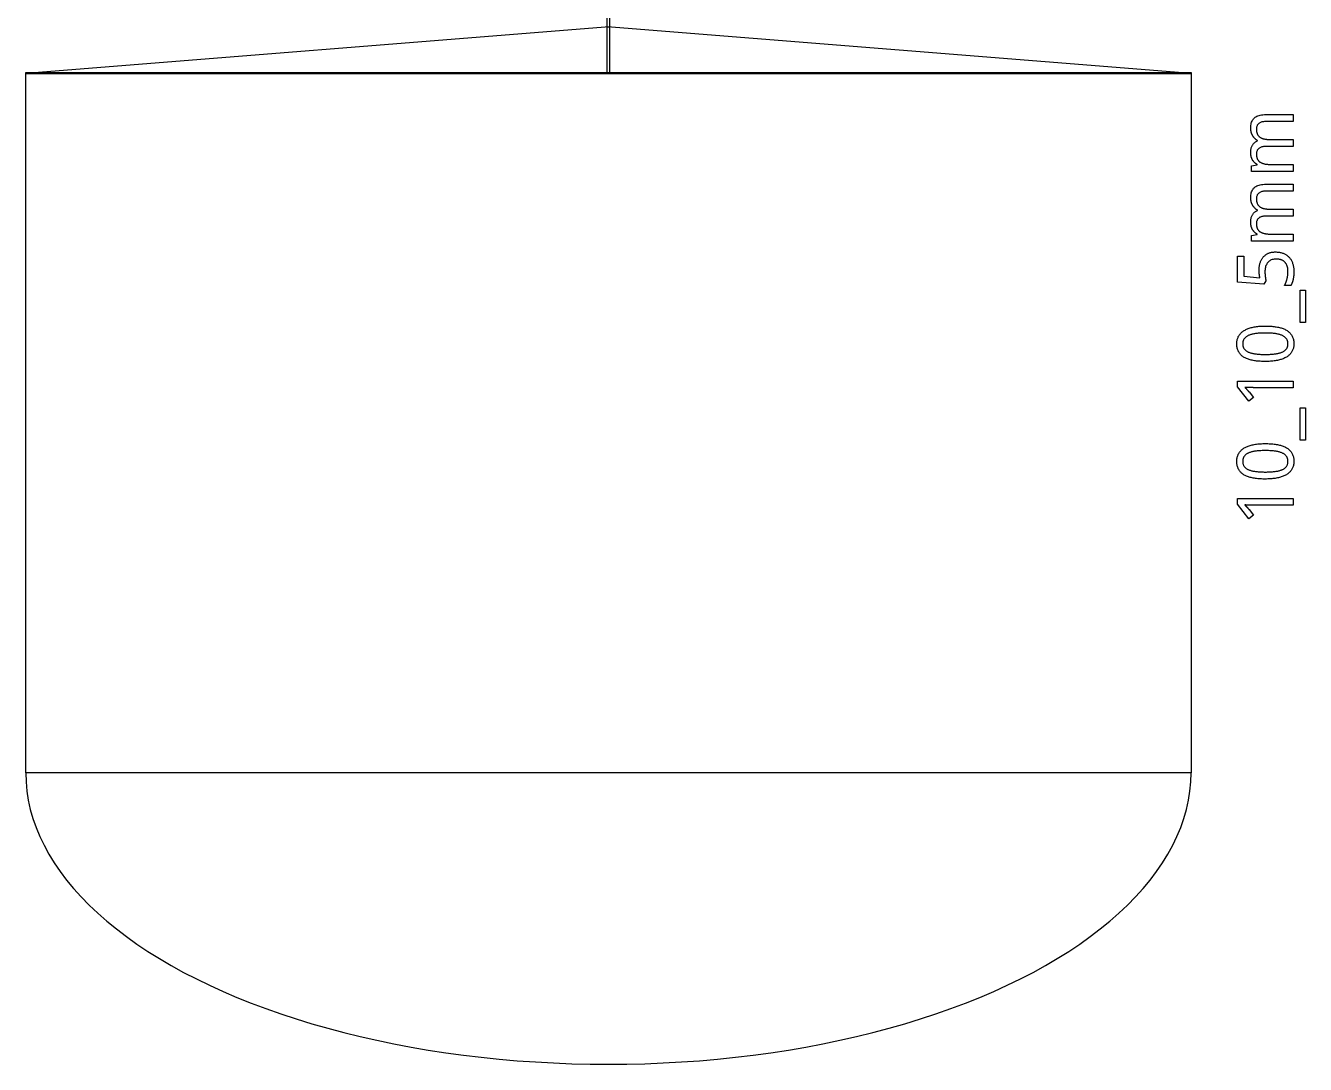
# Model space of a CAD drawing. Extents: x 97.6 to 156.9, y 25.2 to 114.3.
# Drawn here: x 102 to 156.9, y 25.2 to 69.8 of the extents above; entities that cross this region are included whole.
import ezdxf

# ---------------------------------------------------------------- set-up
doc = ezdxf.new("R2010")
doc.units = 0
doc.layers.get('0').update_dxf_attribs({"linetype": 'CONTINUOUS'})

msp = doc.modelspace()

# ---------------------------------------------------------------- linework, layer by layer
at = {"color": 0}
for points in [[(126.95, 71.8), (127.05, 71.8), (127.05, 67.7), (126.95, 67.7), (126.95, 71.8)], [(102, 67.7), (152, 67.7), (126.95, 69.7), (127.05, 69.7), (102, 67.7)], [(102, 67.74), (152, 67.74), (152, 37.7), (102, 37.7), (102, 67.74)], [(156.379, 65.6368), (155.229, 65.6368), (155.188, 65.636), (155.149, 65.6336), (155.111, 65.6296), (155.076, 65.6239), (155.043, 65.6165), (155.013, 65.6075), (154.985, 65.5969), (154.958, 65.5847), (154.933, 65.571), (154.911, 65.5554), (154.892, 65.5383), (154.874, 65.5193), (154.857, 65.4986), (154.844, 65.476), (154.832, 65.4517), (154.822, 65.4256), (154.815, 65.3976), (154.81, 65.3679), (154.807, 65.3365), (154.806, 65.3032), (154.806, 65.2797), (154.807, 65.2571), (154.81, 65.2351), (154.811, 65.2139), (154.815, 65.1933), (154.819, 65.1735), (154.825, 65.1544), (154.831, 65.136), (154.837, 65.1183), (154.844, 65.1014), (154.853, 65.085), (154.861, 65.0693), (154.871, 65.0542), (154.881, 65.0396), (154.892, 65.0257), (154.903, 65.0124), (154.915, 64.9994), (154.929, 64.9874), (154.943, 64.9757), (154.957, 64.9646), (154.972, 64.9544), (154.987, 64.9449), (155.004, 64.9358), (155.022, 64.9274), (155.04, 64.9194), (155.058, 64.9121), (155.078, 64.9053), (155.099, 64.899), (155.119, 64.8933), (155.14, 64.8882), (155.163, 64.8835), (155.186, 64.8793), (155.21, 64.8757), (155.233, 64.8725), (155.258, 64.8699), (155.283, 64.8676), (155.31, 64.866), (155.337, 64.8647), (155.365, 64.864), (155.393, 64.8637), (156.379, 64.8637), (156.379, 64.5658), (155.229, 64.5658), (155.188, 64.565), (155.149, 64.5626), (155.111, 64.5586), (155.076, 64.5529), (155.043, 64.5456), (155.013, 64.5365), (154.985, 64.526), (154.958, 64.5138), (154.933, 64.5), (154.911, 64.4844), (154.892, 64.4676), (154.874, 64.4489), (154.857, 64.4285), (154.844, 64.4061), (154.832, 64.3819), (154.822, 64.356), (154.815, 64.3282), (154.81, 64.2986), (154.807, 64.2671), (154.806, 64.2339), (154.806, 64.2092), (154.807, 64.1853), (154.81, 64.1624), (154.813, 64.1401), (154.817, 64.1187), (154.821, 64.0981), (154.826, 64.0783), (154.832, 64.0593), (154.84, 64.0413), (154.849, 64.0239), (154.857, 64.0072), (154.867, 63.9914), (154.876, 63.976), (154.889, 63.9614), (154.9, 63.9474), (154.914, 63.934), (154.928, 63.9214), (154.942, 63.9093), (154.957, 63.8979), (154.974, 63.8872), (154.99, 63.8774), (155.008, 63.8681), (155.026, 63.8594), (155.046, 63.8513), (155.065, 63.8436), (155.086, 63.8365), (155.108, 63.8301), (155.131, 63.8242), (155.153, 63.8188), (155.176, 63.8139), (155.201, 63.8099), (155.226, 63.8062), (155.253, 63.8032), (155.279, 63.8004), (155.306, 63.7981), (155.335, 63.7961), (155.362, 63.7947), (155.393, 63.7936), (155.422, 63.7929), (155.453, 63.7928), (156.379, 63.7928), (156.379, 63.4965), (154.592, 63.4965), (154.592, 63.7374), (154.833, 63.7797), (154.833, 63.796), (154.819, 63.804), (154.806, 63.8122), (154.793, 63.8208), (154.781, 63.8296), (154.768, 63.8388), (154.756, 63.8482), (154.744, 63.8579), (154.733, 63.8679), (154.724, 63.8782), (154.712, 63.8888), (154.703, 63.8996), (154.693, 63.9107), (154.683, 63.9219), (154.674, 63.9333), (154.665, 63.945), (154.657, 63.9568), (154.649, 63.9688), (154.64, 63.981), (154.633, 63.9933), (154.626, 64.006), (154.619, 64.019), (154.614, 64.0322), (154.608, 64.0457), (154.603, 64.0592), (154.597, 64.0728), (154.592, 64.0864), (154.587, 64.1003), (154.583, 64.1143), (154.579, 64.1285), (154.576, 64.1426), (154.574, 64.1574), (154.571, 64.1721), (154.568, 64.1868), (154.565, 64.2015), (154.564, 64.2164), (154.563, 64.2311), (154.561, 64.246), (154.561, 64.261), (154.56, 64.2758), (154.56, 64.2908), (154.561, 64.3292), (154.563, 64.3663), (154.567, 64.4019), (154.571, 64.4364), (154.578, 64.4694), (154.586, 64.5011), (154.594, 64.5315), (154.606, 64.5606), (154.618, 64.5883), (154.632, 64.6147), (154.647, 64.64), (154.664, 64.664), (154.682, 64.6867), (154.701, 64.7079), (154.724, 64.7278), (154.747, 64.7464), (154.772, 64.7635), (154.799, 64.7793), (154.826, 64.7937), (154.856, 64.8068), (154.856, 64.8197), (154.842, 64.8285), (154.826, 64.8374), (154.813, 64.8467), (154.799, 64.8562), (154.785, 64.8661), (154.772, 64.8764), (154.76, 64.8869), (154.747, 64.8979), (154.736, 64.9092), (154.724, 64.9207), (154.714, 64.9328), (154.703, 64.9451), (154.693, 64.9576), (154.683, 64.9704), (154.674, 64.9833), (154.665, 64.9965), (154.657, 65.0097), (154.649, 65.0233), (154.64, 65.0369), (154.633, 65.051), (154.626, 65.0653), (154.619, 65.0799), (154.612, 65.0944), (154.606, 65.1093), (154.6, 65.1242), (154.596, 65.1392), (154.59, 65.1543), (154.586, 65.1697), (154.582, 65.1851), (154.578, 65.2007), (154.575, 65.2162), (154.571, 65.2321), (154.568, 65.2478), (154.567, 65.2636), (154.564, 65.2796), (154.563, 65.2956), (154.561, 65.3117), (154.561, 65.3278), (154.56, 65.3439), (154.56, 65.3601), (154.561, 65.4157), (154.567, 65.4685), (154.574, 65.5183), (154.585, 65.5654), (154.599, 65.6096), (154.617, 65.651), (154.636, 65.6896), (154.66, 65.7253), (154.686, 65.7582), (154.717, 65.7882), (154.749, 65.8157), (154.786, 65.8404), (154.825, 65.8621), (154.869, 65.881), (154.918, 65.8968), (154.969, 65.9099), (155.025, 65.92), (155.083, 65.9272), (155.146, 65.9317), (155.212, 65.9331), (156.379, 65.9331), (156.379, 65.6368)], [(156.379, 62.6501), (155.229, 62.6501), (155.188, 62.6493), (155.149, 62.6469), (155.111, 62.6429), (155.076, 62.6372), (155.043, 62.6299), (155.013, 62.6208), (154.985, 62.6103), (154.958, 62.5981), (154.933, 62.5843), (154.911, 62.5688), (154.892, 62.5517), (154.874, 62.5326), (154.857, 62.5119), (154.844, 62.4894), (154.832, 62.465), (154.822, 62.4389), (154.815, 62.411), (154.81, 62.3813), (154.807, 62.3499), (154.806, 62.3165), (154.806, 62.2931), (154.807, 62.2704), (154.81, 62.2485), (154.811, 62.2272), (154.815, 62.2067), (154.819, 62.1868), (154.825, 62.1678), (154.831, 62.1493), (154.837, 62.1317), (154.844, 62.1147), (154.853, 62.0983), (154.861, 62.0826), (154.871, 62.0675), (154.881, 62.0531), (154.892, 62.039), (154.903, 62.0257), (154.915, 62.0129), (154.929, 62.0007), (154.943, 61.989), (154.957, 61.9781), (154.972, 61.9679), (154.987, 61.9582), (155.004, 61.9492), (155.022, 61.9407), (155.04, 61.9328), (155.058, 61.9254), (155.078, 61.9186), (155.099, 61.9124), (155.119, 61.9067), (155.14, 61.9015), (155.163, 61.8968), (155.186, 61.8926), (155.21, 61.889), (155.233, 61.8858), (155.258, 61.8832), (155.283, 61.881), (155.31, 61.8793), (155.337, 61.8781), (155.365, 61.8774), (155.393, 61.8771), (156.379, 61.8771), (156.379, 61.5792), (155.229, 61.5792), (155.188, 61.5785), (155.149, 61.576), (155.111, 61.5719), (155.076, 61.5663), (155.043, 61.5589), (155.013, 61.5499), (154.985, 61.5393), (154.958, 61.5271), (154.933, 61.5133), (154.911, 61.4978), (154.892, 61.481), (154.874, 61.4624), (154.857, 61.4418), (154.844, 61.4194), (154.832, 61.3953), (154.822, 61.3693), (154.815, 61.3415), (154.81, 61.3119), (154.807, 61.2804), (154.806, 61.2472), (154.806, 61.2225), (154.807, 61.1988), (154.81, 61.1757), (154.813, 61.1535), (154.817, 61.1321), (154.821, 61.1114), (154.826, 61.0917), (154.832, 61.0728), (154.84, 61.0546), (154.849, 61.0372), (154.857, 61.0207), (154.867, 61.0047), (154.876, 60.9894), (154.889, 60.9747), (154.9, 60.9607), (154.914, 60.9474), (154.928, 60.9347), (154.942, 60.9226), (154.957, 60.9112), (154.974, 60.9006), (154.99, 60.8907), (155.008, 60.8814), (155.026, 60.8728), (155.046, 60.8646), (155.065, 60.8569), (155.086, 60.8499), (155.108, 60.8435), (155.131, 60.8375), (155.153, 60.8321), (155.176, 60.8272), (155.201, 60.8232), (155.226, 60.8197), (155.253, 60.8165), (155.279, 60.8137), (155.306, 60.8114), (155.335, 60.8094), (155.362, 60.8081), (155.393, 60.8069), (155.422, 60.8064), (155.453, 60.8061), (156.379, 60.8061), (156.379, 60.5099), (154.592, 60.5099), (154.592, 60.7508), (154.833, 60.7931), (154.833, 60.8093), (154.819, 60.8174), (154.806, 60.8256), (154.793, 60.8342), (154.781, 60.8429), (154.768, 60.8521), (154.756, 60.8615), (154.744, 60.8713), (154.733, 60.8813), (154.724, 60.8915), (154.712, 60.9021), (154.703, 60.9129), (154.693, 60.924), (154.683, 60.9353), (154.674, 60.9467), (154.665, 60.9583), (154.657, 60.9701), (154.649, 60.9821), (154.64, 60.9943), (154.633, 61.0067), (154.626, 61.0193), (154.619, 61.0324), (154.614, 61.0457), (154.608, 61.059), (154.603, 61.0725), (154.597, 61.0861), (154.592, 61.0999), (154.587, 61.1136), (154.583, 61.1276), (154.579, 61.1418), (154.576, 61.1561), (154.574, 61.1707), (154.571, 61.1854), (154.568, 61.2001), (154.565, 61.2149), (154.564, 61.2297), (154.563, 61.2446), (154.561, 61.2594), (154.561, 61.2743), (154.56, 61.2892), (154.56, 61.3042), (154.561, 61.3425), (154.563, 61.3796), (154.567, 61.4153), (154.571, 61.4497), (154.578, 61.4828), (154.586, 61.5144), (154.594, 61.5449), (154.606, 61.5739), (154.618, 61.6017), (154.632, 61.6281), (154.647, 61.6535), (154.664, 61.6774), (154.682, 61.7), (154.701, 61.7213), (154.724, 61.7411), (154.747, 61.7597), (154.772, 61.7768), (154.799, 61.7926), (154.826, 61.8071), (154.856, 61.8201), (154.856, 61.8332), (154.842, 61.8418), (154.826, 61.8507), (154.813, 61.86), (154.799, 61.8696), (154.785, 61.8796), (154.772, 61.8897), (154.76, 61.9004), (154.747, 61.9112), (154.736, 61.9225), (154.724, 61.934), (154.714, 61.9462), (154.703, 61.9585), (154.693, 61.9711), (154.683, 61.9838), (154.674, 61.9967), (154.665, 62.0099), (154.657, 62.0232), (154.649, 62.0367), (154.64, 62.0504), (154.633, 62.0643), (154.626, 62.0786), (154.619, 62.0932), (154.612, 62.1078), (154.606, 62.1226), (154.6, 62.1375), (154.596, 62.1525), (154.59, 62.1676), (154.586, 62.1831), (154.582, 62.1985), (154.578, 62.214), (154.575, 62.2296), (154.571, 62.2454), (154.568, 62.2611), (154.567, 62.2769), (154.564, 62.2929), (154.563, 62.3089), (154.561, 62.325), (154.561, 62.3411), (154.56, 62.3572), (154.56, 62.3735), (154.561, 62.429), (154.567, 62.4818), (154.574, 62.5317), (154.585, 62.5787), (154.599, 62.6229), (154.617, 62.6643), (154.636, 62.7029), (154.66, 62.7386), (154.686, 62.7715), (154.717, 62.8015), (154.749, 62.829), (154.786, 62.8538), (154.825, 62.8754), (154.869, 62.8943), (154.918, 62.9101), (154.969, 62.9232), (155.025, 62.9333), (155.083, 62.9406), (155.146, 62.945), (155.212, 62.9464), (156.379, 62.9464), (156.379, 62.6501)], [(154.919, 59.2778), (154.919, 59.3097), (154.921, 59.3414), (154.924, 59.3724), (154.926, 59.4031), (154.931, 59.4332), (154.936, 59.4629), (154.942, 59.4922), (154.949, 59.521), (154.957, 59.5493), (154.965, 59.5772), (154.974, 59.6049), (154.985, 59.6318), (154.996, 59.6579), (155.007, 59.6832), (155.019, 59.7079), (155.033, 59.7318), (155.049, 59.7549), (155.064, 59.7772), (155.081, 59.7989), (155.097, 59.8197), (155.115, 59.8401), (155.133, 59.8596), (155.154, 59.8782), (155.174, 59.8958), (155.196, 59.9125), (155.218, 59.9283), (155.24, 59.9433), (155.265, 59.9572), (155.289, 59.9704), (155.315, 59.9825), (155.342, 59.9936), (155.369, 60.0036), (155.397, 60.0124), (155.425, 60.02), (155.456, 60.0265), (155.486, 60.0318), (155.517, 60.0358), (155.55, 60.0388), (155.582, 60.0406), (155.617, 60.0411), (155.653, 60.0406), (155.689, 60.0389), (155.724, 60.0361), (155.758, 60.0322), (155.793, 60.0274), (155.825, 60.0212), (155.857, 60.014), (155.889, 60.0057), (155.919, 59.9963), (155.95, 59.9858), (155.979, 59.9742), (156.007, 59.9615), (156.035, 59.9478), (156.061, 59.9329), (156.086, 59.9171), (156.111, 59.9), (156.135, 59.8819), (156.158, 59.8629), (156.179, 59.8426), (156.2, 59.8214), (156.221, 59.799), (156.24, 59.7757), (156.258, 59.7512), (156.275, 59.7258), (156.292, 59.6993), (156.307, 59.6718), (156.321, 59.6432), (156.335, 59.6136), (156.347, 59.5829), (156.358, 59.5512), (156.368, 59.5189), (156.378, 59.4854), (156.386, 59.4511), (156.393, 59.4158), (156.399, 59.3796), (156.404, 59.3422), (156.407, 59.304), (156.41, 59.2647), (156.411, 59.2246), (156.413, 59.1833), (156.413, 59.1668), (156.411, 59.1503), (156.411, 59.1337), (156.411, 59.1172), (156.41, 59.1008), (156.41, 59.0843), (156.408, 59.0679), (156.407, 59.0517), (156.406, 59.0353), (156.404, 59.019), (156.403, 59.0031), (156.4, 58.9874), (156.399, 58.9715), (156.396, 58.956), (156.394, 58.9404), (156.392, 58.925), (156.389, 58.9097), (156.386, 58.8946), (156.383, 58.8794), (156.379, 58.8644), (156.376, 58.8499), (156.374, 58.8353), (156.369, 58.821), (156.367, 58.8068), (156.362, 58.7928), (156.358, 58.7789), (156.354, 58.765), (156.35, 58.7514), (156.346, 58.7378), (156.34, 58.7244), (156.335, 58.7112), (156.331, 58.6982), (156.325, 58.6856), (156.319, 58.6731), (156.314, 58.661), (156.308, 58.649), (156.303, 58.6374), (156.296, 58.626), (156.29, 58.6149), (156.283, 58.604), (156.004, 58.604), (156.011, 58.6149), (156.018, 58.6261), (156.025, 58.6378), (156.032, 58.6499), (156.039, 58.6621), (156.046, 58.6749), (156.051, 58.6879), (156.058, 58.7014), (156.064, 58.7151), (156.071, 58.7293), (156.076, 58.744), (156.082, 58.7589), (156.087, 58.7739), (156.092, 58.7889), (156.097, 58.8042), (156.101, 58.8196), (156.107, 58.835), (156.111, 58.8507), (156.115, 58.8664), (156.119, 58.8822), (156.124, 58.8982), (156.126, 58.9142), (156.131, 58.9301), (156.133, 58.9461), (156.136, 58.9621), (156.14, 58.9781), (156.143, 58.9939), (156.144, 59.0099), (156.147, 59.0258), (156.15, 59.0418), (156.151, 59.0579), (156.154, 59.0739), (156.156, 59.0894), (156.157, 59.1049), (156.157, 59.1199), (156.158, 59.1347), (156.158, 59.1493), (156.16, 59.1636), (156.16, 59.1778), (156.16, 59.1915), (156.16, 59.2169), (156.158, 59.2418), (156.157, 59.2662), (156.156, 59.29), (156.153, 59.3132), (156.149, 59.3358), (156.146, 59.3579), (156.14, 59.3796), (156.136, 59.4006), (156.131, 59.421), (156.124, 59.4408), (156.117, 59.4601), (156.11, 59.4788), (156.1, 59.4968), (156.092, 59.5142), (156.082, 59.531), (156.071, 59.5471), (156.06, 59.5626), (156.049, 59.5776), (156.036, 59.5919), (156.024, 59.6056), (156.01, 59.6186), (155.994, 59.631), (155.981, 59.6426), (155.964, 59.6537), (155.949, 59.6642), (155.932, 59.6739), (155.914, 59.6831), (155.896, 59.6915), (155.876, 59.6993), (155.857, 59.7064), (155.836, 59.7128), (155.815, 59.7185), (155.794, 59.7233), (155.772, 59.7274), (155.749, 59.7308), (155.725, 59.7335), (155.7, 59.7353), (155.675, 59.7364), (155.649, 59.7368), (155.603, 59.7353), (155.56, 59.7311), (155.519, 59.7239), (155.481, 59.7139), (155.443, 59.701), (155.41, 59.6853), (155.376, 59.6665), (155.347, 59.6451), (155.319, 59.6207), (155.294, 59.5936), (155.271, 59.5636), (155.249, 59.5311), (155.231, 59.4958), (155.215, 59.4582), (155.201, 59.4178), (155.19, 59.3749), (155.182, 59.3292), (155.175, 59.2811), (155.171, 59.2303), (155.171, 59.1769), (155.171, 59.1681), (155.171, 59.159), (155.171, 59.1497), (155.171, 59.1404), (155.171, 59.1308), (155.172, 59.1213), (155.172, 59.1114), (155.174, 59.1014), (155.174, 59.0912), (155.175, 59.0808), (155.175, 59.0707), (155.176, 59.0606), (155.178, 59.0403), (155.179, 59.03), (155.181, 59.0197), (155.182, 59.0094), (155.182, 58.999), (155.183, 58.9887), (155.185, 58.9783), (155.186, 58.9682), (155.188, 58.9582), (155.189, 58.9483), (155.19, 58.9385), (155.192, 58.9286), (155.193, 58.9189), (155.194, 58.9093), (155.196, 58.8997), (155.199, 58.8901), (155.2, 58.8807), (155.201, 58.8717), (155.203, 58.8629), (155.203, 58.8543), (155.204, 58.846), (155.206, 58.8379), (155.207, 58.8301), (155.208, 58.8225), (155.21, 58.815), (155.211, 58.8079), (155.212, 58.801), (155.119, 58.6544), (154, 58.7439), (154, 59.8669), (154.269, 59.8669), (154.269, 59.0011), (154.953, 58.9376), (154.95, 58.9483), (154.949, 58.9597), (154.946, 58.9718), (154.944, 58.9844), (154.942, 58.9978), (154.94, 59.0118), (154.938, 59.0265), (154.936, 59.0418), (154.933, 59.0578), (154.931, 59.0743), (154.929, 59.0919), (154.926, 59.1101), (154.925, 59.1289), (154.924, 59.1483), (154.922, 59.1683), (154.921, 59.189), (154.921, 59.2103), (154.919, 59.2322), (154.919, 59.2547), (154.919, 59.2778)], [(156.679, 58.3972), (156.907, 58.3972), (156.907, 57.0138), (156.679, 57.0138), (156.679, 58.3972)], [(155.186, 56.864), (155.243, 56.8636), (155.3, 56.8624), (155.354, 56.8603), (155.407, 56.8572), (155.46, 56.8535), (155.511, 56.8489), (155.56, 56.8433), (155.608, 56.8369), (155.657, 56.8297), (155.703, 56.8218), (155.747, 56.8131), (155.79, 56.8033), (155.833, 56.7926), (155.874, 56.7808), (155.913, 56.7681), (155.95, 56.7542), (155.987, 56.7393), (156.022, 56.7233), (156.056, 56.7063), (156.089, 56.6883), (156.119, 56.6694), (156.149, 56.6497), (156.176, 56.6288), (156.203, 56.6068), (156.228, 56.5838), (156.251, 56.5596), (156.272, 56.5343), (156.293, 56.5081), (156.311, 56.4807), (156.329, 56.4522), (156.344, 56.4226), (156.358, 56.3918), (156.371, 56.3597), (156.382, 56.3265), (156.392, 56.2919), (156.399, 56.2561), (156.404, 56.2192), (156.408, 56.181), (156.411, 56.1414), (156.413, 56.1007), (156.411, 56.0628), (156.408, 56.0258), (156.404, 55.9899), (156.399, 55.9549), (156.392, 55.9208), (156.382, 55.8878), (156.371, 55.8557), (156.358, 55.8247), (156.344, 55.7946), (156.329, 55.7654), (156.311, 55.7376), (156.293, 55.7107), (156.272, 55.6847), (156.251, 55.6597), (156.228, 55.6356), (156.203, 55.6125), (156.176, 55.5903), (156.149, 55.569), (156.119, 55.5488), (156.089, 55.5294), (156.056, 55.5114), (156.022, 55.4942), (155.987, 55.4779), (155.95, 55.4625), (155.913, 55.4481), (155.874, 55.4344), (155.833, 55.4218), (155.79, 55.4101), (155.747, 55.3993), (155.703, 55.3894), (155.657, 55.3808), (155.608, 55.3731), (155.56, 55.3663), (155.511, 55.3603), (155.46, 55.3553), (155.407, 55.3511), (155.354, 55.3479), (155.3, 55.3457), (155.243, 55.3443), (155.186, 55.3439), (155.129, 55.3443), (155.074, 55.3456), (155.019, 55.3475), (154.965, 55.3504), (154.914, 55.354), (154.862, 55.3585), (154.813, 55.3637), (154.764, 55.3699), (154.717, 55.3768), (154.671, 55.3846), (154.626, 55.3935), (154.582, 55.4033), (154.54, 55.4142), (154.5, 55.426), (154.461, 55.4388), (154.422, 55.4524), (154.386, 55.4669), (154.351, 55.4825), (154.318, 55.499), (154.286, 55.5164), (154.256, 55.5351), (154.226, 55.555), (154.199, 55.5758), (154.172, 55.5976), (154.147, 55.6206), (154.124, 55.6446), (154.103, 55.6696), (154.082, 55.6956), (154.063, 55.7226), (154.046, 55.7508), (154.029, 55.7804), (154.015, 55.8111), (154.003, 55.8431), (153.992, 55.8763), (153.983, 55.9107), (153.976, 55.9462), (153.969, 55.9831), (153.965, 56.0211), (153.964, 56.0603), (153.962, 56.1007), (153.964, 56.1389), (153.965, 56.1761), (153.969, 56.2124), (153.976, 56.2476), (153.983, 56.2818), (153.992, 56.315), (154.003, 56.3471), (154.015, 56.3783), (154.029, 56.4085), (154.046, 56.4376), (154.063, 56.4658), (154.081, 56.4929), (154.101, 56.5192), (154.124, 56.5444), (154.146, 56.5686), (154.171, 56.5919), (154.197, 56.6142), (154.225, 56.6356), (154.254, 56.6558), (154.285, 56.6753), (154.317, 56.6936), (154.35, 56.7111), (154.385, 56.7276), (154.421, 56.7432), (154.458, 56.7579), (154.499, 56.7715), (154.539, 56.7843), (154.581, 56.7961), (154.624, 56.8069), (154.669, 56.8168), (154.715, 56.8258), (154.763, 56.8339), (154.811, 56.841), (154.861, 56.8471), (154.913, 56.8522), (154.964, 56.8565), (155.018, 56.8599), (155.074, 56.8622), (155.129, 56.8636), (155.186, 56.864)], [(155.186, 55.645), (155.235, 55.6453), (155.282, 55.646), (155.328, 55.6472), (155.372, 55.6489), (155.415, 55.6511), (155.457, 55.6538), (155.499, 55.6569), (155.538, 55.6606), (155.576, 55.6647), (155.612, 55.6694), (155.649, 55.6746), (155.683, 55.6803), (155.717, 55.6867), (155.749, 55.6936), (155.781, 55.7011), (155.81, 55.7093), (155.839, 55.7179), (155.867, 55.7272), (155.892, 55.7371), (155.917, 55.7475), (155.94, 55.7586), (155.962, 55.7703), (155.985, 55.7826), (156.004, 55.7957), (156.024, 55.8093), (156.04, 55.8238), (156.057, 55.8386), (156.072, 55.8543), (156.086, 55.8706), (156.1, 55.8875), (156.111, 55.9054), (156.121, 55.9242), (156.131, 55.9436), (156.138, 55.9637), (156.144, 55.9847), (156.15, 56.0064), (156.154, 56.0289), (156.157, 56.0521), (156.16, 56.076), (156.16, 56.1007), (156.16, 56.1254), (156.157, 56.1493), (156.154, 56.1725), (156.15, 56.195), (156.144, 56.2167), (156.138, 56.2376), (156.131, 56.2578), (156.121, 56.2772), (156.111, 56.296), (156.1, 56.3139), (156.087, 56.3311), (156.074, 56.3478), (156.058, 56.3637), (156.042, 56.379), (156.025, 56.3936), (156.006, 56.4076), (155.986, 56.421), (155.964, 56.4338), (155.943, 56.4457), (155.919, 56.4572), (155.894, 56.4682), (155.868, 56.4786), (155.842, 56.4885), (155.813, 56.4975), (155.783, 56.506), (155.751, 56.5138), (155.719, 56.521), (155.686, 56.5275), (155.651, 56.5333), (155.617, 56.5385), (155.579, 56.5435), (155.54, 56.5479), (155.5, 56.5518), (155.46, 56.5551), (155.417, 56.5581), (155.374, 56.5604), (155.328, 56.5622), (155.282, 56.5635), (155.235, 56.5643), (155.186, 56.5646), (155.138, 56.5643), (155.092, 56.5635), (155.046, 56.5622), (155.001, 56.5604), (154.958, 56.5581), (154.915, 56.5551), (154.875, 56.5518), (154.835, 56.5479), (154.797, 56.5435), (154.76, 56.5385), (154.724, 56.5333), (154.689, 56.5275), (154.657, 56.521), (154.624, 56.5138), (154.593, 56.506), (154.564, 56.4975), (154.535, 56.4885), (154.508, 56.4786), (154.482, 56.4682), (154.457, 56.4572), (154.433, 56.4457), (154.411, 56.4338), (154.39, 56.421), (154.371, 56.4076), (154.351, 56.3936), (154.335, 56.379), (154.318, 56.3637), (154.303, 56.3478), (154.289, 56.3311), (154.276, 56.3139), (154.265, 56.296), (154.256, 56.2772), (154.246, 56.2578), (154.237, 56.2376), (154.232, 56.2167), (154.226, 56.195), (154.222, 56.1725), (154.219, 56.1493), (154.217, 56.1254), (154.217, 56.1007), (154.217, 56.076), (154.219, 56.0521), (154.222, 56.0289), (154.226, 56.0064), (154.232, 55.9847), (154.237, 55.9637), (154.246, 55.9436), (154.256, 55.9242), (154.265, 55.9054), (154.276, 55.8875), (154.289, 55.8706), (154.303, 55.8543), (154.318, 55.8386), (154.335, 55.8238), (154.351, 55.8093), (154.371, 55.7957), (154.39, 55.7826), (154.411, 55.7703), (154.433, 55.7586), (154.457, 55.7475), (154.482, 55.7371), (154.508, 55.7272), (154.535, 55.7179), (154.564, 55.7093), (154.593, 55.7011), (154.624, 55.6936), (154.657, 55.6867), (154.689, 55.6803), (154.724, 55.6746), (154.76, 55.6694), (154.797, 55.6647), (154.835, 55.6606), (154.875, 55.6569), (154.915, 55.6538), (154.958, 55.6511), (155.001, 55.6489), (155.046, 55.6472), (155.092, 55.646), (155.138, 55.6453), (155.186, 55.645)], [(156.379, 54.5057), (156.379, 54.2192), (154.744, 54.2192), (154.728, 54.2196), (154.712, 54.2199), (154.696, 54.2201), (154.681, 54.2206), (154.664, 54.2208), (154.649, 54.2211), (154.633, 54.2215), (154.617, 54.2218), (154.601, 54.2221), (154.586, 54.2225), (154.569, 54.2231), (154.554, 54.2238), (154.539, 54.2243), (154.524, 54.2249), (154.508, 54.2253), (154.493, 54.2258), (154.478, 54.2263), (154.464, 54.2267), (154.449, 54.2269), (154.435, 54.2274), (154.419, 54.2279), (154.406, 54.2286), (154.392, 54.2292), (154.379, 54.2297), (154.365, 54.2301), (154.353, 54.2307), (154.34, 54.2311), (154.329, 54.2315), (154.317, 54.2319), (154.306, 54.2322), (154.311, 54.2268), (154.318, 54.2214), (154.322, 54.2163), (154.328, 54.2111), (154.333, 54.2061), (154.339, 54.2014), (154.343, 54.1967), (154.347, 54.1921), (154.361, 54.1792), (154.365, 54.1749), (154.369, 54.1706), (154.374, 54.1662), (154.376, 54.1618), (154.381, 54.1574), (154.385, 54.1529), (154.389, 54.1485), (154.393, 54.144), (154.397, 54.1394), (154.401, 54.1351), (154.406, 54.1308), (154.408, 54.1264), (154.418, 54.1175), (154.422, 54.1129), (154.426, 54.1082), (154.435, 54.0988), (154.439, 54.0939), (154.443, 54.0889), (154.449, 54.0838), (154.453, 54.0783), (154.457, 54.0728), (154.462, 54.0671), (154.468, 54.0611), (154.478, 54.0486), (154.485, 54.0421), (154.49, 54.0353), (154.686, 53.7944), (154.486, 53.6382), (154, 54.2615), (154, 54.5057), (156.379, 54.5057)], [(156.679, 53.355), (156.907, 53.355), (156.907, 51.9715), (156.679, 51.9715), (156.679, 53.355)], [(155.186, 51.8218), (155.243, 51.8212), (155.3, 51.82), (155.354, 51.8179), (155.407, 51.815), (155.46, 51.8111), (155.511, 51.8065), (155.56, 51.801), (155.608, 51.7947), (155.657, 51.7875), (155.703, 51.7794), (155.747, 51.7707), (155.79, 51.7611), (155.833, 51.7503), (155.874, 51.7385), (155.913, 51.7257), (155.95, 51.7118), (155.987, 51.6969), (156.022, 51.681), (156.056, 51.664), (156.089, 51.646), (156.119, 51.6272), (156.149, 51.6074), (156.176, 51.5864), (156.203, 51.5644), (156.228, 51.5414), (156.251, 51.5172), (156.272, 51.4921), (156.293, 51.4657), (156.311, 51.4383), (156.329, 51.41), (156.344, 51.3804), (156.358, 51.3496), (156.371, 51.3175), (156.382, 51.2842), (156.392, 51.2496), (156.399, 51.2139), (156.404, 51.1768), (156.408, 51.1386), (156.411, 51.0992), (156.413, 51.0583), (156.411, 51.0204), (156.408, 50.9835), (156.404, 50.9475), (156.399, 50.9125), (156.392, 50.8785), (156.382, 50.8456), (156.371, 50.8135), (156.358, 50.7824), (156.344, 50.7522), (156.329, 50.7231), (156.311, 50.6953), (156.293, 50.6683), (156.272, 50.6424), (156.251, 50.6174), (156.228, 50.5933), (156.203, 50.5701), (156.176, 50.5481), (156.149, 50.5268), (156.119, 50.5064), (156.089, 50.4871), (156.056, 50.469), (156.022, 50.4518), (155.987, 50.4356), (155.95, 50.4201), (155.913, 50.4057), (155.874, 50.3922), (155.833, 50.3796), (155.79, 50.3678), (155.747, 50.3571), (155.703, 50.3471), (155.657, 50.3385), (155.608, 50.3307), (155.56, 50.3239), (155.511, 50.3179), (155.46, 50.3129), (155.407, 50.3089), (155.354, 50.3057), (155.3, 50.3033), (155.243, 50.3019), (155.186, 50.3015), (155.129, 50.3019), (155.074, 50.3032), (155.019, 50.3053), (154.965, 50.3081), (154.914, 50.3117), (154.862, 50.3163), (154.813, 50.3215), (154.764, 50.3276), (154.717, 50.3346), (154.671, 50.3422), (154.626, 50.3513), (154.582, 50.3611), (154.54, 50.3719), (154.5, 50.3836), (154.461, 50.3964), (154.422, 50.41), (154.386, 50.4246), (154.351, 50.4401), (154.318, 50.4567), (154.286, 50.474), (154.256, 50.4928), (154.226, 50.5126), (154.199, 50.5335), (154.172, 50.5553), (154.147, 50.5782), (154.124, 50.6022), (154.103, 50.6272), (154.082, 50.6532), (154.063, 50.6803), (154.046, 50.7085), (154.029, 50.7381), (154.015, 50.7688), (154.003, 50.8008), (153.992, 50.834), (153.983, 50.8683), (153.976, 50.904), (153.969, 50.9408), (153.965, 50.9787), (153.964, 51.0179), (153.962, 51.0583), (153.964, 51.0967), (153.965, 51.1339), (153.969, 51.17), (153.976, 51.2053), (153.983, 51.2394), (153.992, 51.2726), (154.003, 51.3049), (154.015, 51.336), (154.029, 51.3661), (154.046, 51.3953), (154.063, 51.4235), (154.081, 51.4507), (154.101, 51.4768), (154.124, 51.5021), (154.146, 51.5264), (154.171, 51.5496), (154.197, 51.5719), (154.225, 51.5932), (154.254, 51.6136), (154.285, 51.6329), (154.317, 51.6514), (154.35, 51.6687), (154.385, 51.6853), (154.421, 51.701), (154.458, 51.7156), (154.499, 51.7292), (154.539, 51.7419), (154.581, 51.7538), (154.624, 51.7646), (154.669, 51.7746), (154.715, 51.7835), (154.763, 51.7915), (154.811, 51.7986), (154.861, 51.8047), (154.913, 51.81), (154.964, 51.8142), (155.018, 51.8175), (155.074, 51.8199), (155.129, 51.8212), (155.186, 51.8218)], [(155.186, 50.6026), (155.235, 50.6029), (155.282, 50.6036), (155.328, 50.6049), (155.372, 50.6065), (155.415, 50.6088), (155.457, 50.6114), (155.499, 50.6146), (155.538, 50.6183), (155.576, 50.6225), (155.612, 50.6271), (155.649, 50.6322), (155.683, 50.6381), (155.717, 50.6443), (155.749, 50.6512), (155.781, 50.6587), (155.81, 50.6669), (155.839, 50.6756), (155.867, 50.6849), (155.892, 50.6947), (155.917, 50.7051), (155.94, 50.7163), (155.962, 50.7281), (155.985, 50.7404), (156.004, 50.7533), (156.024, 50.7671), (156.04, 50.7814), (156.057, 50.7964), (156.072, 50.8119), (156.086, 50.8282), (156.1, 50.8451), (156.111, 50.8632), (156.121, 50.8818), (156.131, 50.9012), (156.138, 50.9215), (156.144, 50.9424), (156.15, 50.9642), (156.154, 50.9865), (156.157, 51.0097), (156.16, 51.0337), (156.16, 51.0583), (156.16, 51.0831), (156.157, 51.1071), (156.154, 51.1303), (156.15, 51.1526), (156.144, 51.1743), (156.138, 51.1953), (156.131, 51.2156), (156.121, 51.235), (156.111, 51.2536), (156.1, 51.2717), (156.087, 51.2889), (156.074, 51.3054), (156.058, 51.3214), (156.042, 51.3367), (156.025, 51.3514), (156.006, 51.3654), (155.986, 51.3788), (155.964, 51.3914), (155.943, 51.4035), (155.919, 51.4149), (155.894, 51.426), (155.868, 51.4364), (155.842, 51.4461), (155.813, 51.4551), (155.783, 51.4636), (155.751, 51.4715), (155.719, 51.4786), (155.686, 51.4851), (155.651, 51.491), (155.617, 51.4963), (155.579, 51.5011), (155.54, 51.5056), (155.5, 51.5094), (155.46, 51.5129), (155.417, 51.5157), (155.374, 51.5181), (155.328, 51.5199), (155.282, 51.5213), (155.235, 51.5219), (155.186, 51.5222), (155.138, 51.5219), (155.092, 51.5213), (155.046, 51.5199), (155.001, 51.5181), (154.958, 51.5157), (154.915, 51.5129), (154.875, 51.5094), (154.835, 51.5056), (154.797, 51.5011), (154.76, 51.4963), (154.724, 51.491), (154.689, 51.4851), (154.657, 51.4786), (154.624, 51.4715), (154.593, 51.4636), (154.564, 51.4551), (154.535, 51.4461), (154.508, 51.4364), (154.482, 51.426), (154.457, 51.4149), (154.433, 51.4035), (154.411, 51.3914), (154.39, 51.3788), (154.371, 51.3654), (154.351, 51.3514), (154.335, 51.3367), (154.318, 51.3214), (154.303, 51.3054), (154.289, 51.2889), (154.276, 51.2717), (154.265, 51.2536), (154.256, 51.235), (154.246, 51.2156), (154.237, 51.1953), (154.232, 51.1743), (154.226, 51.1526), (154.222, 51.1303), (154.219, 51.1071), (154.217, 51.0831), (154.217, 51.0583), (154.217, 51.0337), (154.219, 51.0097), (154.222, 50.9865), (154.226, 50.9642), (154.232, 50.9424), (154.237, 50.9215), (154.246, 50.9012), (154.256, 50.8818), (154.265, 50.8632), (154.276, 50.8451), (154.289, 50.8282), (154.303, 50.8119), (154.318, 50.7964), (154.335, 50.7814), (154.351, 50.7671), (154.371, 50.7533), (154.39, 50.7404), (154.411, 50.7281), (154.433, 50.7163), (154.457, 50.7051), (154.482, 50.6947), (154.508, 50.6849), (154.535, 50.6756), (154.564, 50.6669), (154.593, 50.6587), (154.624, 50.6512), (154.657, 50.6443), (154.689, 50.6381), (154.724, 50.6322), (154.76, 50.6271), (154.797, 50.6225), (154.835, 50.6183), (154.875, 50.6146), (154.915, 50.6114), (154.958, 50.6088), (155.001, 50.6065), (155.046, 50.6049), (155.092, 50.6036), (155.138, 50.6029), (155.186, 50.6026)], [(156.379, 49.4633), (156.379, 49.1769), (154.744, 49.1769), (154.728, 49.1772), (154.712, 49.1775), (154.696, 49.1779), (154.681, 49.1782), (154.664, 49.1785), (154.649, 49.1789), (154.617, 49.1794), (154.601, 49.1799), (154.586, 49.1801), (154.569, 49.1808), (154.554, 49.1814), (154.539, 49.1819), (154.524, 49.1825), (154.508, 49.1829), (154.493, 49.1835), (154.478, 49.1839), (154.464, 49.1843), (154.449, 49.1847), (154.435, 49.185), (154.419, 49.1857), (154.406, 49.1862), (154.392, 49.1868), (154.379, 49.1874), (154.365, 49.1879), (154.353, 49.1883), (154.34, 49.1888), (154.329, 49.1892), (154.317, 49.1896), (154.306, 49.1899), (154.311, 49.1844), (154.318, 49.179), (154.322, 49.1739), (154.328, 49.1687), (154.333, 49.1639), (154.339, 49.159), (154.343, 49.1543), (154.347, 49.1499), (154.357, 49.1411), (154.361, 49.1368), (154.365, 49.1325), (154.369, 49.1282), (154.374, 49.1239), (154.376, 49.1194), (154.381, 49.1151), (154.385, 49.1107), (154.389, 49.1061), (154.393, 49.1017), (154.397, 49.0971), (154.401, 49.0929), (154.406, 49.0885), (154.408, 49.0842), (154.414, 49.0797), (154.418, 49.0751), (154.422, 49.0706), (154.426, 49.066), (154.431, 49.0612), (154.435, 49.0564), (154.439, 49.0515), (154.443, 49.0465), (154.449, 49.0414), (154.453, 49.036), (154.457, 49.0304), (154.462, 49.0247), (154.468, 49.0188), (154.474, 49.0126), (154.478, 49.0062), (154.485, 48.9997), (154.49, 48.9929), (154.686, 48.7521), (154.486, 48.5958), (154, 49.2192), (154, 49.4633), (156.379, 49.4633)], [(102, 37.7), (102.012, 37.3074), (102.049, 36.9151), (102.111, 36.5236), (102.197, 36.1333), (102.308, 35.7446), (102.443, 35.3578), (102.602, 34.9732), (102.785, 34.5914), (102.993, 34.2126), (103.223, 33.8372), (103.478, 33.4658), (103.756, 33.0985), (104.056, 32.7357), (104.379, 32.3778), (104.725, 32.0251), (105.092, 31.6781), (105.481, 31.3369), (105.892, 31.0022), (106.323, 30.6739), (106.774, 30.3526), (107.246, 30.0386), (107.737, 29.7322), (108.247, 29.4336), (108.776, 29.1432), (109.322, 28.8611), (109.886, 28.5879), (110.467, 28.3236), (111.064, 28.0686), (111.677, 27.8231), (112.305, 27.5872), (112.948, 27.3615), (113.604, 27.1458), (114.274, 26.9407), (114.956, 26.7461), (115.65, 26.5624), (116.355, 26.3897), (117.071, 26.2281), (117.797, 26.0778), (118.532, 25.939), (119.274, 25.8118), (120.025, 25.6964), (120.783, 25.5926), (121.546, 25.501), (122.315, 25.4214), (123.089, 25.3539), (123.867, 25.2986), (124.647, 25.2554), (125.43, 25.2247), (126.215, 25.2061), (127, 25.2), (127.785, 25.2061), (128.57, 25.2247), (129.353, 25.2554), (130.133, 25.2986), (130.911, 25.3539), (131.684, 25.4214), (132.453, 25.501), (133.217, 25.5926), (133.975, 25.6964), (134.725, 25.8118), (135.468, 25.939), (136.203, 26.0778), (136.929, 26.2281), (137.644, 26.3897), (138.35, 26.5624), (139.043, 26.7461), (139.726, 26.9407), (140.396, 27.1458), (141.053, 27.3615), (141.694, 27.5872), (142.322, 27.8231), (142.936, 28.0686), (143.533, 28.3236), (144.114, 28.5879), (144.678, 28.8611), (145.224, 29.1432), (145.753, 29.4336), (146.263, 29.7322), (146.754, 30.0386), (147.225, 30.3526), (147.676, 30.6739), (148.108, 31.0022), (148.518, 31.3369), (148.908, 31.6781), (149.275, 32.0251), (149.621, 32.3778), (149.943, 32.7357), (150.244, 33.0985), (150.522, 33.4658), (150.776, 33.8372), (151.007, 34.2126), (151.214, 34.5914), (151.397, 34.9732), (151.557, 35.3578), (151.692, 35.7446), (151.803, 36.1333), (151.889, 36.5236), (151.95, 36.9151), (151.987, 37.3074), (152, 37.7), (102, 37.7)]]:
    msp.add_lwpolyline(points, close=True, dxfattribs=at)
at = {"color": 0, "const_width": 0.0104}
msp.add_lwpolyline([(102, 37.7), (102.012, 37.3074), (102.049, 36.9151), (102.111, 36.5236), (102.197, 36.1333), (102.308, 35.7446), (102.443, 35.3578), (102.602, 34.9732), (102.785, 34.5914), (102.993, 34.2126), (103.223, 33.8372), (103.478, 33.4658), (103.756, 33.0985), (104.056, 32.7357), (104.379, 32.3778), (104.725, 32.0251), (105.092, 31.6781), (105.481, 31.3369), (105.892, 31.0022), (106.323, 30.6739), (106.774, 30.3526), (107.246, 30.0386), (107.737, 29.7322), (108.247, 29.4336), (108.776, 29.1432), (109.322, 28.8611), (109.886, 28.5879), (110.467, 28.3236), (111.064, 28.0686), (111.677, 27.8231), (112.305, 27.5872), (112.948, 27.3615), (113.604, 27.1458), (114.274, 26.9407), (114.956, 26.7461), (115.65, 26.5624), (116.355, 26.3897), (117.071, 26.2281), (117.797, 26.0778), (118.532, 25.939), (119.274, 25.8118), (120.025, 25.6964), (120.783, 25.5926), (121.546, 25.501), (122.315, 25.4214), (123.089, 25.3539), (123.867, 25.2986), (124.647, 25.2554), (125.43, 25.2247), (126.215, 25.2061), (127, 25.2), (127.785, 25.2061), (128.57, 25.2247), (129.353, 25.2554), (130.133, 25.2986), (130.911, 25.3539), (131.684, 25.4214), (132.453, 25.501), (133.217, 25.5926), (133.975, 25.6964), (134.725, 25.8118), (135.468, 25.939), (136.203, 26.0778), (136.929, 26.2281), (137.644, 26.3897), (138.35, 26.5624), (139.043, 26.7461), (139.726, 26.9407), (140.396, 27.1458), (141.053, 27.3615), (141.694, 27.5872), (142.322, 27.8231), (142.936, 28.0686), (143.533, 28.3236), (144.114, 28.5879), (144.678, 28.8611), (145.224, 29.1432), (145.753, 29.4336), (146.263, 29.7322), (146.754, 30.0386), (147.225, 30.3526), (147.676, 30.6739), (148.108, 31.0022), (148.518, 31.3369), (148.908, 31.6781), (149.275, 32.0251), (149.621, 32.3778), (149.943, 32.7357), (150.244, 33.0985), (150.522, 33.4658), (150.776, 33.8372), (151.007, 34.2126), (151.214, 34.5914), (151.397, 34.9732), (151.557, 35.3578), (151.692, 35.7446), (151.803, 36.1333), (151.889, 36.5236), (151.95, 36.9151), (151.987, 37.3074), (152, 37.7), (102, 37.7)], close=True, dxfattribs=at)

doc.saveas('drawing.dxf')
